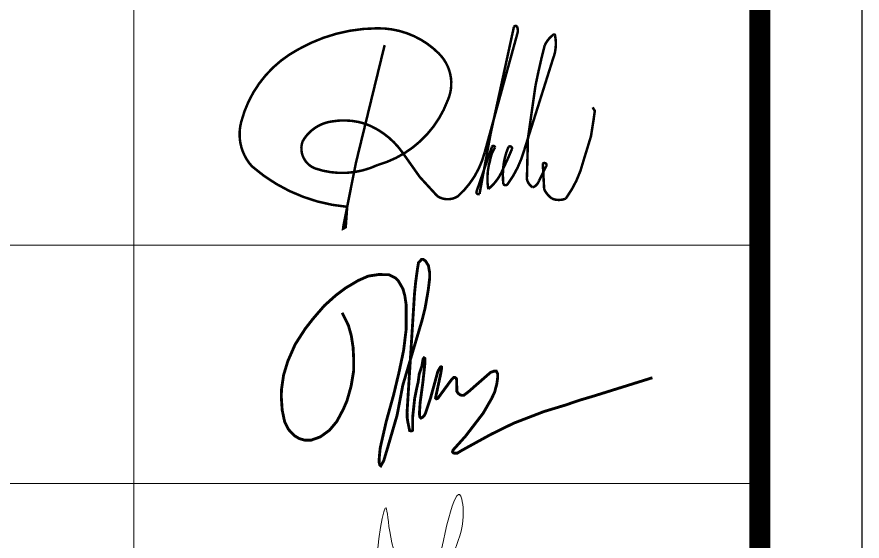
# Model space of a CAD drawing. Header units: millimetres. Extents: x -121190 to 167528, y -50070 to 22631.
# Drawn here: x 103393 to 107534, y -2908 to -338 of the extents above; entities that cross this region are included whole.
import ezdxf

# ---------------------------------------------------------------- set-up
doc = ezdxf.new("R2010")
doc.units = ezdxf.units.MM
doc.header["$MEASUREMENT"] = 0
doc.layers.get('DEFPOINTS').update_dxf_attribs({"color": 87})
for name, color, linetype, lineweight in [('KHUNGTEN', 7, 'Continuous', 20), ('Xref khung ten  A3 TKCS$0$A-KY HIEU', 34, 'Continuous', 20), ('Xref khung ten  A3 TKCS$0$A-TEXT', 9, 'Continuous', 18)]:
    doc.layers.add(name, color=color, linetype=linetype, lineweight=lineweight)

# ---------------------------------------------------------------- blocks, each defined once
blk = doc.blocks.new('Xref khung ten  A3 TKCS$0$cky a khanh')
at = {"const_width": 12}
blk.add_lwpolyline([(0, 0), (-111.5, -457.3), (-137.5, -564), (-196.7, -861.6), (-199.2, -880.6), (-186.5, -873.7), (-179.6, -775.6, -0.159444), (-637, -580.5, -0.254994), (-687.2, -367.2, -0.211053), (-412.8, -19.9, -0.128827), (-35.8, 80.5, -0.202824), (258.9, -39.6, -0.314739), (301.7, -266.7, -0.238263), (-34.1, -575.3, -0.194715), (-332.2, -591.9, -0.407273), (-393.5, -462.3, -0.23522), (-253.6, -366.3, -0.122237), (-92.1, -377.6, -0.150645), (86.5, -516.5), (168, -632), (252.6, -724.3, 0.300479), (352.1, -724.3, 0.146899), (479.6, -514.2), (637.4, 59.4, 0.145963), (634.4, 89.4, 0.443861), (619.8, 87.9), (508, -425.5), (455, -714.1, -0.604131), (440, -703.9), (514.8, -486.8, -0.694987), (529.4, -491.1, 0.116033), (507, -547.7, 0.11841), (496.8, -690.9, 0.126138), (567.9, -593.2, 0.014971), (610.8, -497.8, 0.758818), (593.4, -488.9, 0.081744), (567.9, -593.2, 0.043618), (568.9, -666.2, 0.560191), (590, -666.2, 0.092156), (669.5, -502.3), (728.3, -316.1), (806.4, -68.2, 0.145214), (816.9, 46.7, 0.68409), (807.9, 49.1, 0.11679), (767.4, -0.7, 0.013375), (722.8, -196.1), (686.9, -447.4), (682.4, -629.3, 0.199207), (690.7, -663.4, 0.103104), (710.3, -682.5, 0.219077), (740.3, -649.9), (774.9, -580.3, 0.581339), (766.2, -565.8, 0.380063), (758.3, -570.2), (764.7, -691, 0.132908), (802.8, -736.3, 0.198054), (868.1, -736.3, 0.098218), (953.1, -555), (989, -437.8), (1001.9, -356.5), (1007.6, -315.6), (997, -298.4)], format="xyb", dxfattribs=at)
blk = doc.blocks.new('Xref khung ten  A3 TKCS')
at = {"ltscale": 3, "const_width": 0.14}
blk.add_lwpolyline([(-57335.842, -13849.558), (-57335.532, -13850.192), (-57335.395, -13850.682), (-57335.308, -13851.245), (-57335.278, -13851.805), (-57335.278, -13852.402), (-57335.405, -13853.162), (-57335.608, -13853.878), (-57335.785, -13854.285), (-57336.102, -13854.883), (-57336.464, -13855.317), (-57336.912, -13855.643), (-57337.356, -13855.801), (-57337.686, -13855.801), (-57337.94, -13855.729), (-57338.188, -13855.579), (-57338.478, -13855.272), (-57338.663, -13854.892), (-57338.781, -13854.326), (-57338.822, -13853.72), (-57338.818, -13853.344), (-57338.713, -13852.617), (-57338.505, -13851.93), (-57338.145, -13851.109), (-57337.651, -13850.341), (-57337.266, -13849.848), (-57336.718, -13849.213), (-57336.167, -13848.717), (-57335.67, -13848.344), (-57335.06, -13847.98), (-57334.563, -13847.761), (-57334.047, -13847.684), (-57333.548, -13847.695), (-57333.246, -13847.845), (-57333.096, -13847.985), (-57332.863, -13848.39), (-57332.771, -13848.727), (-57332.706, -13849.174), (-57332.704, -13849.811), (-57332.704, -13850.354), (-57332.831, -13851.399), (-57333.056, -13852.471), (-57333.315, -13853.558), (-57333.685, -13854.895), (-57333.836, -13855.56), (-57333.898, -13855.831), (-57333.977, -13856.178), (-57334.014, -13856.538), (-57334.029, -13856.738), (-57334.029, -13856.894), (-57334.002, -13857.016), (-57333.948, -13857.064), (-57333.893, -13856.966), (-57333.805, -13856.811), (-57333.71, -13856.493), (-57333.611, -13856.164), (-57333.409, -13855.469), (-57333.152, -13854.584), (-57333.002, -13853.798), (-57332.872, -13853.114), (-57332.515, -13851.909), (-57332.311, -13851.22), (-57332.119, -13850.572), (-57331.933, -13849.942), (-57331.781, -13849.343), (-57331.625, -13848.443), (-57331.552, -13847.843), (-57331.552, -13847.616), (-57331.617, -13847.245), (-57331.766, -13847.012), (-57331.875, -13846.939), (-57331.948, -13846.939), (-57331.995, -13846.989), (-57332.06, -13847.059), (-57332.104, -13847.107), (-57332.149, -13847.379), (-57332.239, -13848.04), (-57332.298, -13848.621), (-57332.352, -13849.481), (-57332.397, -13850.194), (-57332.452, -13851.075), (-57332.536, -13852.413), (-57332.566, -13852.89), (-57332.625, -13853.83), (-57332.663, -13854.437), (-57332.654, -13854.717), (-57332.633, -13854.868), (-57332.586, -13855.099), (-57332.539, -13855.334), (-57332.474, -13855.353), (-57332.44, -13855.353), (-57332.389, -13855.322), (-57332.389, -13855.278), (-57332.387, -13854.67), (-57332.289, -13853.75), (-57332.2, -13853.311), (-57332.118, -13852.948), (-57332.064, -13852.546), (-57331.933, -13852.161), (-57331.907, -13851.998), (-57331.881, -13851.833), (-57331.833, -13851.768), (-57331.792, -13851.798), (-57331.792, -13851.912), (-57331.792, -13852.078), (-57331.885, -13852.944), (-57331.952, -13853.447), (-57331.99, -13853.73), (-57332.022, -13853.966), (-57332.041, -13854.248), (-57332.052, -13854.418), (-57332.052, -13854.567), (-57332.031, -13854.676), (-57331.986, -13854.723), (-57331.914, -13854.69), (-57331.819, -13854.598), (-57331.76, -13854.48), (-57331.598, -13853.995), (-57331.505, -13853.714), (-57331.346, -13853.135), (-57331.285, -13852.912), (-57331.238, -13852.74), (-57331.188, -13852.556), (-57331.151, -13852.425), (-57331.075, -13852.298), (-57331.032, -13852.223), (-57330.995, -13852.205), (-57330.968, -13852.221), (-57330.968, -13852.27), (-57330.987, -13852.387), (-57331.013, -13852.543), (-57331.09, -13852.902), (-57331.126, -13853.069), (-57331.194, -13853.387), (-57331.22, -13853.505), (-57331.248, -13853.649), (-57331.266, -13853.736), (-57331.223, -13853.776), (-57331.155, -13853.758), (-57331.092, -13853.667), (-57330.836, -13853.317), (-57330.698, -13853.129), (-57330.578, -13852.964), (-57330.485, -13852.839), (-57330.385, -13852.736), (-57330.306, -13852.736), (-57330.244, -13852.783), (-57330.232, -13852.888), (-57330.227, -13853.237), (-57330.224, -13853.409), (-57330.157, -13853.511), (-57330.068, -13853.577), (-57329.979, -13853.607), (-57329.886, -13853.607), (-57329.774, -13853.521), (-57329.638, -13853.418), (-57328.976, -13852.836), (-57328.575, -13852.485), (-57328.416, -13852.426), (-57328.287, -13852.426), (-57328.22, -13852.557), (-57328.22, -13852.719), (-57328.251, -13852.945), (-57328.267, -13853.055), (-57328.376, -13853.465), (-57328.529, -13853.78), (-57328.933, -13854.481), (-57329.463, -13855.172), (-57329.795, -13855.605), (-57330.142, -13855.992), (-57330.307, -13856.175), (-57330.41, -13856.29), (-57330.436, -13856.377), (-57330.399, -13856.426), (-57330.336, -13856.444), (-57330.204, -13856.444), (-57330.027, -13856.333), (-57329.627, -13856.111), (-57329.174, -13855.861), (-57328.542, -13855.514), (-57328.033, -13855.264), (-57327.431, -13854.969), (-57326.975, -13854.794), (-57326.573, -13854.639), (-57325.955, -13854.401), (-57325.344, -13854.217), (-57324.912, -13854.086), (-57324.172, -13853.834), (-57323.578, -13853.66), (-57321.989, -13853.164), (-57321.334, -13852.959), (-57320.639, -13852.743), (-57320.639, -13852.743), (-57320.639, -13852.743), (-57320.639, -13852.743)], dxfattribs=at)
at = {"layer": 'DEFPOINTS', "color": 125}
blk.add_lwpolyline([(-57730.367, -13938.757), (-57310.367, -13938.757), (-57310.367, -13641.757), (-57730.367, -13641.757)], close=True, dxfattribs=at)
at = {"layer": 'Xref khung ten  A3 TKCS$0$A-KY HIEU', "color": 0}
for p, q in [((-57346.043, -13881.291), (-57346.043, -13822.889)), ((-57376.705, -13846.25), (-57315.382, -13846.25)), ((-57376.705, -13857.93), (-57315.382, -13857.93))]:
    blk.add_line(p, q, dxfattribs=at)
at = {"layer": 'Xref khung ten  A3 TKCS$0$A-KY HIEU', "color": 0, "const_width": 1.022}
blk.add_lwpolyline([(-57716.022, -13933.853), (-57716.022, -13646.66), (-57315.382, -13646.66), (-57315.382, -13933.853)], close=True, dxfattribs=at)
at = {"layer": 'Xref khung ten  A3 TKCS$0$A-TEXT'}
blk.add_spline([(-57339.805, -13865.879), (-57330.142, -13866), (-57327.33, -13866), (-57332.524, -13862.934), (-57333.687, -13859.125), (-57334.014, -13867.184), (-57330.346, -13861.23), (-57329.91, -13859.27), (-57329.982, -13858.689), (-57331.217, -13866.385), (-57329.982, -13863.553), (-57330.346, -13865.151), (-57329.583, -13863.699), (-57329.728, -13864.933), (-57328.166, -13862.755), (-57328.856, -13864.86), (-57327.803, -13863.299), (-57328.239, -13864.751), (-57326.786, -13863.481), (-57327.258, -13864.751), (-57326.531, -13863.553), (-57326.277, -13864.098), (-57329.038, -13867.256), (-57327.585, -13867.401), (-57329.655, -13867.184), (-57336.194, -13869.144), (-57325.26, -13867.075), (-57324.679, -13867.22)], degree=3, dxfattribs=at)
at = {"layer": 'Xref khung ten  A3 TKCS$0$A-TEXT', "xscale": 0.0102204, "yscale": 0.0102204, "zscale": 0.0102204}
blk.add_blockref('Xref khung ten  A3 TKCS$0$cky a khanh', (-57333.761, -13836.438), dxfattribs=at)

msp = doc.modelspace()

# ---------------------------------------------------------------- block references
at = {"layer": 'KHUNGTEN', "xscale": 100, "yscale": 100, "zscale": 100}
msp.add_blockref('Xref khung ten  A3 TKCS', (5838570.8, 1383167.5), dxfattribs=at)

doc.saveas('drawing.dxf')
